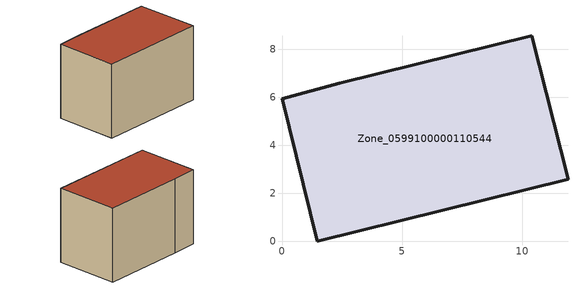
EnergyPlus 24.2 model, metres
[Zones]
Zone_0599100000110544
 floor ground (C_G): 11.9,2.59 1.46,0 0,5.94 2.38,6.59 10.4,8.57 z0
 wall outside (C_F): 1.46,0 11.9,2.59 10.4,8.57 2.38,6.59 0,5.94 1.46,0 z0:7.24
 roof outside (C_R): 11.9,2.59 10.4,8.57 2.38,6.59 0,5.94 1.46,0 z7.24
[BUILDING]
Pand.0599100000110544: North Axis=0; Terrain=City; Loads Convergence Tolerance Value=0.04; Temperature Convergence Tolerance Value=0.4; Solar Distribution=FullExterior; Maximum Number of Warmup Days=25; Minimum Number of Warmup Days=1
[Site:Location]
Rotterdam.The.Hague.AP_ZH_NLD Design_Conditions: Latitude=51.96; Longitude=4.45; Time Zone=1; Elevation=-4.5
[SITE:GROUNDTEMPERATURE:BUILDINGSURFACE]
18, 18, 18, 18, 18, 18, 18, 18, 18, 18, 18, 18
[MATERIAL] Thermal Absorptance=0.9; Solar Absorptance=0.7; Visible Absorptance=0.7
Name | Roughness | Thickness | Conductivity | Density | Specific Heat
G.TI.1965-1974 | MediumSmooth | 0.15 | 0.882353 | 540 | 1210
F.TI.1965-1974 | Rough | 0.3 | 0.697674 | 1920 | 840
R.TI.1965-1974 | MediumRough | 0.2 | 0.232558 | 1500 | 1000
[CONSTRUCTION]
C_G: G.TI.1965-1974
C_F: F.TI.1965-1974
C_R: R.TI.1965-1974
[ZONE]
Zone_0599100000110544: Type=1; Multiplier=1; Ceiling Height=Autocalculate; Volume=Autocalculate; Floor Area=autocalculate; Part of Total Floor Area=Yes
[ZONEINFILTRATION:DESIGNFLOWRATE]
Infil_Zone_0599100000110544: Zone or ZoneList or Space or SpaceList=Zone_0599100000110544; Schedule=AlwaysOn; Design Flow Rate Calculation Method=Flow/Area; Flow Rate per Floor Area=0.003; Constant Term Coefficient=1; Temperature Term Coefficient=0; Velocity Term Coefficient=0; Velocity Squared Term Coefficient=0
[HVACTEMPLATE:ZONE:IDEALLOADSAIRSYSTEM]
Zone_0599100000110544: Maximum Heating Supply Air Temperature=50; Minimum Cooling Supply Air Temperature=13; Maximum Heating Supply Air Humidity Ratio=0.0156; Minimum Cooling Supply Air Humidity Ratio=0.0077; Heating Limit=NoLimit; Cooling Limit=NoLimit; Dehumidification Control Type=ConstantSensibleHeatRatio; Cooling Sensible Heat Ratio=0.7; Dehumidification Setpoint=60; Humidification Control Type=None; Humidification Setpoint=30; Outdoor Air Method=None; Outdoor Air Flow Rate per Person=0.00944; Outdoor Air Flow Rate per Zone Floor Area=0; Outdoor Air Flow Rate per Zone=0; Demand Controlled Ventilation Type=None; Outdoor Air Economizer Type=NoEconomizer; Heat Recovery Type=None; Sensible Heat Recovery Effectiveness=0.7; Latent Heat Recovery Effectiveness=0.65
[ZONECONTROL:THERMOSTAT]
ThermostatControl_Zone_0599100000110544: Zone or ZoneList=Zone_0599100000110544; Control Type Schedule=DualSetpointControlType; Control 1=Thermostat_Zone_0599100000110544; Temperature Difference Between Cutout And Setpoint=0
[THERMOSTATSETPOINT:DUALSETPOINT]
Thermostat_Zone_0599100000110544: Heating Setpoint Temperature Schedule=HeatingSetpoint_Zone_0599100000110544; Cooling Setpoint Temperature Schedule=CoolingSetpoint_Zone_0599100000110544
[SCHEDULE:COMPACT]
HeatingSetpoint_Zone_0599100000110544: Through: 12/31, For: AllDays, Until: 24:00, 21
CoolingSetpoint_Zone_0599100000110544: Through: 12/31, For: AllDays, Until: 24:00, 24
DualSetpointControlType: Through: 12/31, For: AllDays, Until: 24:00, 4
AlwaysOn: Through: 12/31, For: AllDays, Until: 24:00, 1
